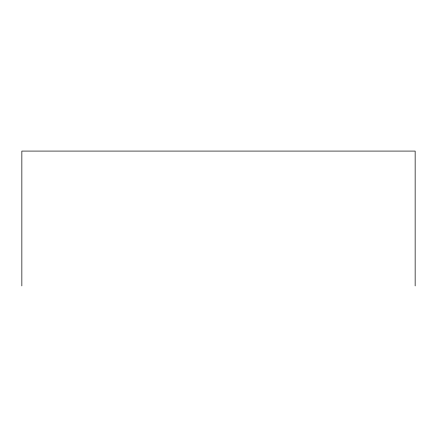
<?xml version="1.0" encoding="UTF-8"?>
<svg xmlns="http://www.w3.org/2000/svg" width="437" height="437" viewBox="0 0 437 437"><rect width="100%" height="100%" fill="white"/><g stroke="black" fill="none" stroke-linecap="round" stroke-linejoin="round"><path stroke-width="0.66" d="M415.15 285.918L415.15 151.082L21.85 151.082L21.85 285.918"/></g></svg>
